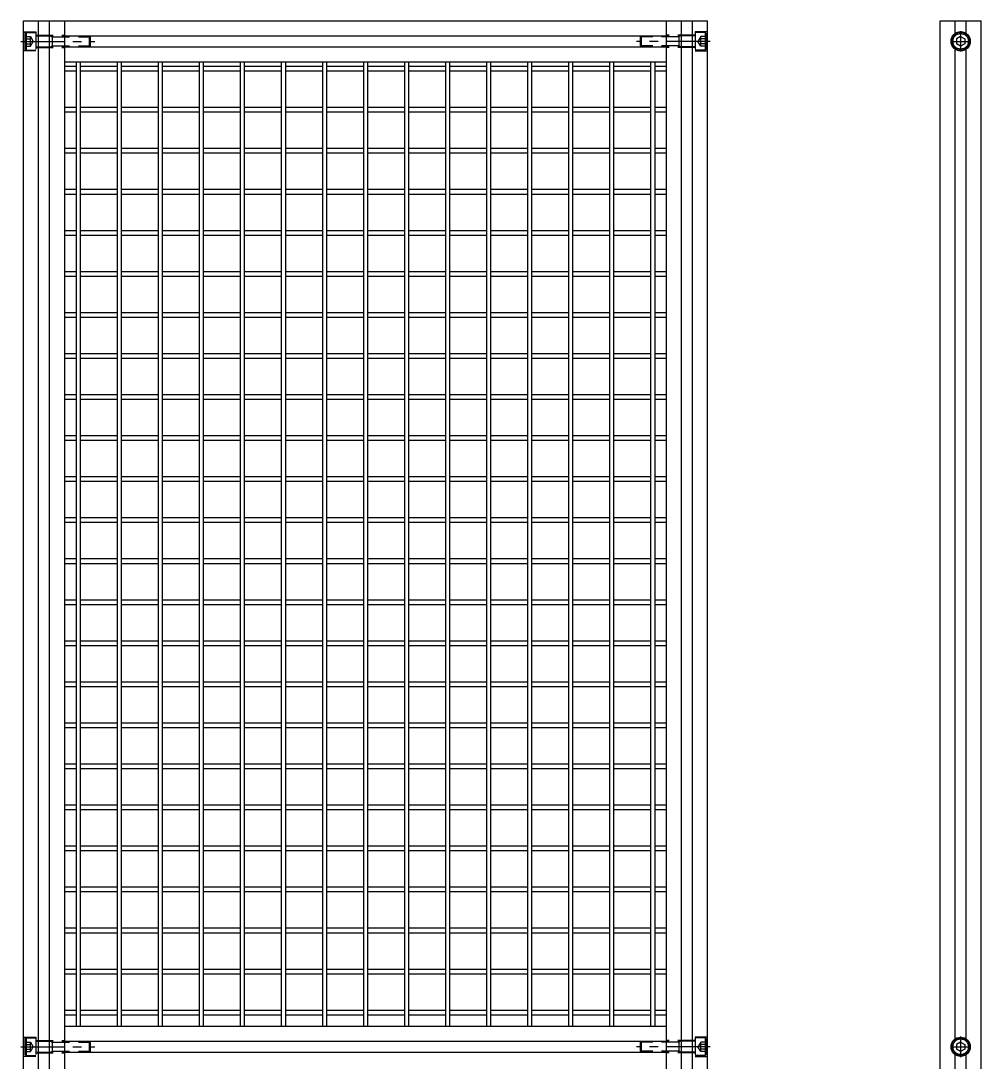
# Model space of a CAD drawing. Extents: x -63 to 700, y -40 to 1650.
# Drawn here: x -2 to 700, y 889 to 1650 of the extents above; entities that cross this region are included whole.
import ezdxf

# ---------------------------------------------------------------- set-up
doc = ezdxf.new("R2010")
doc.units = 0
doc.linetypes.add('CENTER', pattern=[50.8, 31.75, -6.35, 6.35, -6.35])
doc.linetypes.add('DASHED', pattern=[19.05, 12.7, -6.35])
doc.layers.get('0').update_dxf_attribs({"linetype": 'CONTINUOUS'})
doc.layers.add('CENTER', color=1, linetype='CENTER')

msp = doc.modelspace()

# ---------------------------------------------------------------- linework, layer by layer
at = {"color": 7, "linetype": 'CONTINUOUS'}
for p, q in [((0, 0), (0, 1650)), ((0, 1650), (30, 1650)), ((11, 0), (11, 1650)), ((19, 0), (19, 1650)), ((30, 1650), (30, 0)), ((30, 1650), (470, 1650)), ((470, 0), (470, 1650)), ((470, 1650), (500, 1650)), ((481, 0), (481, 1650)), ((489, 0), (489, 1650)), ((500, 0), (500, 1650)), ((670, 0), (670, 1650)), ((670, 1650), (700, 1650)), ((681, 1640.74), (681, 1650)), ((689, 1640.74), (689, 1650)), ((700, 0), (700, 1650)), ((30, 1639), (470, 1639)), ((685, 1638.46), (682, 1636.73)), ((682, 1636.73), (682, 1633.27)), ((685, 1638.46), (688, 1636.73)), ((688, 1636.73), (688, 1633.27)), ((30, 1631), (470, 1631)), ((681, 905.74), (681, 1629.26)), ((685, 1631.54), (682, 1633.27)), ((688, 1633.27), (685, 1631.54)), ((689, 905.74), (689, 1629.26)), ((30, 1620), (470, 1620)), ((30, 1620), (470, 1620)), ((38.4, 1616.6), (30, 1616.6)), ((30, 1616.6), (30, 1613.4)), ((38.4, 1620), (38.4, 915)), ((41.6, 915), (41.6, 1620)), ((68.4, 1616.6), (41.6, 1616.6)), ((68.4, 1620), (68.4, 915)), ((71.6, 915), (71.6, 1620)), ((98.4, 1616.6), (71.6, 1616.6)), ((98.4, 1620), (98.4, 915)), ((101.6, 915), (101.6, 1620)), ((128.4, 1616.6), (101.6, 1616.6)), ((128.4, 1620), (128.4, 915)), ((131.6, 915), (131.6, 1620)), ((158.4, 1616.6), (131.6, 1616.6)), ((158.4, 1620), (158.4, 915)), ((161.6, 915), (161.6, 1620)), ((188.4, 1616.6), (161.6, 1616.6)), ((188.4, 1620), (188.4, 915)), ((191.6, 915), (191.6, 1620)), ((218.4, 1616.6), (191.6, 1616.6)), ((218.4, 1620), (218.4, 915)), ((221.6, 915), (221.6, 1620)), ((248.4, 1616.6), (221.6, 1616.6)), ((248.4, 1620), (248.4, 915)), ((251.6, 915), (251.6, 1620)), ((278.4, 1616.6), (251.6, 1616.6)), ((278.4, 1620), (278.4, 915)), ((281.6, 915), (281.6, 1620)), ((308.4, 1616.6), (281.6, 1616.6)), ((308.4, 1620), (308.4, 915)), ((311.6, 915), (311.6, 1620)), ((338.4, 1616.6), (311.6, 1616.6)), ((338.4, 1620), (338.4, 915)), ((341.6, 915), (341.6, 1620)), ((368.4, 1616.6), (341.6, 1616.6)), ((368.4, 1620), (368.4, 915)), ((371.6, 915), (371.6, 1620)), ((398.4, 1616.6), (371.6, 1616.6)), ((398.4, 1620), (398.4, 915)), ((401.6, 915), (401.6, 1620)), ((428.4, 1616.6), (401.6, 1616.6)), ((428.4, 1620), (428.4, 915)), ((431.6, 915), (431.6, 1620)), ((458.4, 1616.6), (431.6, 1616.6)), ((458.4, 1620), (458.4, 915)), ((461.6, 915), (461.6, 1620)), ((470, 1616.6), (461.6, 1616.6)), ((30, 1613.4), (38.4, 1613.4)), ((41.6, 1613.4), (68.4, 1613.4)), ((71.6, 1613.4), (98.4, 1613.4)), ((101.6, 1613.4), (128.4, 1613.4)), ((131.6, 1613.4), (158.4, 1613.4)), ((161.6, 1613.4), (188.4, 1613.4)), ((191.6, 1613.4), (218.4, 1613.4)), ((221.6, 1613.4), (248.4, 1613.4)), ((251.6, 1613.4), (278.4, 1613.4)), ((281.6, 1613.4), (308.4, 1613.4)), ((311.6, 1613.4), (338.4, 1613.4)), ((341.6, 1613.4), (368.4, 1613.4)), ((371.6, 1613.4), (398.4, 1613.4)), ((401.6, 1613.4), (428.4, 1613.4)), ((431.6, 1613.4), (458.4, 1613.4)), ((461.6, 1613.4), (470, 1613.4)), ((38.4, 1586.6), (30, 1586.6)), ((30, 1586.6), (30, 1583.4)), ((68.4, 1586.6), (41.6, 1586.6)), ((98.4, 1586.6), (71.6, 1586.6)), ((128.4, 1586.6), (101.6, 1586.6)), ((158.4, 1586.6), (131.6, 1586.6)), ((188.4, 1586.6), (161.6, 1586.6)), ((218.4, 1586.6), (191.6, 1586.6)), ((248.4, 1586.6), (221.6, 1586.6)), ((278.4, 1586.6), (251.6, 1586.6)), ((308.4, 1586.6), (281.6, 1586.6)), ((338.4, 1586.6), (311.6, 1586.6)), ((368.4, 1586.6), (341.6, 1586.6)), ((398.4, 1586.6), (371.6, 1586.6)), ((428.4, 1586.6), (401.6, 1586.6)), ((458.4, 1586.6), (431.6, 1586.6)), ((470, 1586.6), (461.6, 1586.6)), ((30, 1583.4), (38.4, 1583.4)), ((41.6, 1583.4), (68.4, 1583.4)), ((71.6, 1583.4), (98.4, 1583.4)), ((101.6, 1583.4), (128.4, 1583.4)), ((131.6, 1583.4), (158.4, 1583.4)), ((161.6, 1583.4), (188.4, 1583.4)), ((191.6, 1583.4), (218.4, 1583.4)), ((221.6, 1583.4), (248.4, 1583.4)), ((251.6, 1583.4), (278.4, 1583.4)), ((281.6, 1583.4), (308.4, 1583.4)), ((311.6, 1583.4), (338.4, 1583.4)), ((341.6, 1583.4), (368.4, 1583.4)), ((371.6, 1583.4), (398.4, 1583.4)), ((401.6, 1583.4), (428.4, 1583.4)), ((431.6, 1583.4), (458.4, 1583.4)), ((461.6, 1583.4), (470, 1583.4)), ((38.4, 1556.6), (30, 1556.6)), ((30, 1556.6), (30, 1553.4)), ((30, 1553.4), (38.4, 1553.4)), ((68.4, 1556.6), (41.6, 1556.6)), ((41.6, 1553.4), (68.4, 1553.4)), ((98.4, 1556.6), (71.6, 1556.6)), ((71.6, 1553.4), (98.4, 1553.4)), ((128.4, 1556.6), (101.6, 1556.6)), ((101.6, 1553.4), (128.4, 1553.4)), ((158.4, 1556.6), (131.6, 1556.6)), ((131.6, 1553.4), (158.4, 1553.4)), ((188.4, 1556.6), (161.6, 1556.6)), ((161.6, 1553.4), (188.4, 1553.4)), ((218.4, 1556.6), (191.6, 1556.6)), ((191.6, 1553.4), (218.4, 1553.4)), ((248.4, 1556.6), (221.6, 1556.6)), ((221.6, 1553.4), (248.4, 1553.4)), ((278.4, 1556.6), (251.6, 1556.6)), ((251.6, 1553.4), (278.4, 1553.4)), ((308.4, 1556.6), (281.6, 1556.6)), ((281.6, 1553.4), (308.4, 1553.4)), ((338.4, 1556.6), (311.6, 1556.6)), ((311.6, 1553.4), (338.4, 1553.4)), ((368.4, 1556.6), (341.6, 1556.6)), ((341.6, 1553.4), (368.4, 1553.4)), ((398.4, 1556.6), (371.6, 1556.6)), ((371.6, 1553.4), (398.4, 1553.4)), ((428.4, 1556.6), (401.6, 1556.6)), ((401.6, 1553.4), (428.4, 1553.4)), ((458.4, 1556.6), (431.6, 1556.6)), ((431.6, 1553.4), (458.4, 1553.4)), ((470, 1556.6), (461.6, 1556.6)), ((461.6, 1553.4), (470, 1553.4)), ((38.4, 1526.6), (30, 1526.6)), ((30, 1526.6), (30, 1523.4)), ((30, 1523.4), (38.4, 1523.4)), ((68.4, 1526.6), (41.6, 1526.6)), ((41.6, 1523.4), (68.4, 1523.4)), ((98.4, 1526.6), (71.6, 1526.6)), ((71.6, 1523.4), (98.4, 1523.4)), ((128.4, 1526.6), (101.6, 1526.6)), ((101.6, 1523.4), (128.4, 1523.4)), ((158.4, 1526.6), (131.6, 1526.6)), ((131.6, 1523.4), (158.4, 1523.4)), ((188.4, 1526.6), (161.6, 1526.6)), ((161.6, 1523.4), (188.4, 1523.4)), ((218.4, 1526.6), (191.6, 1526.6)), ((191.6, 1523.4), (218.4, 1523.4)), ((248.4, 1526.6), (221.6, 1526.6)), ((221.6, 1523.4), (248.4, 1523.4)), ((278.4, 1526.6), (251.6, 1526.6)), ((251.6, 1523.4), (278.4, 1523.4)), ((308.4, 1526.6), (281.6, 1526.6)), ((281.6, 1523.4), (308.4, 1523.4)), ((338.4, 1526.6), (311.6, 1526.6)), ((311.6, 1523.4), (338.4, 1523.4)), ((368.4, 1526.6), (341.6, 1526.6)), ((341.6, 1523.4), (368.4, 1523.4)), ((398.4, 1526.6), (371.6, 1526.6)), ((371.6, 1523.4), (398.4, 1523.4)), ((428.4, 1526.6), (401.6, 1526.6)), ((401.6, 1523.4), (428.4, 1523.4)), ((458.4, 1526.6), (431.6, 1526.6)), ((431.6, 1523.4), (458.4, 1523.4)), ((470, 1526.6), (461.6, 1526.6)), ((461.6, 1523.4), (470, 1523.4)), ((38.4, 1496.6), (30, 1496.6)), ((30, 1496.6), (30, 1493.4)), ((30, 1493.4), (38.4, 1493.4)), ((68.4, 1496.6), (41.6, 1496.6)), ((41.6, 1493.4), (68.4, 1493.4)), ((98.4, 1496.6), (71.6, 1496.6)), ((71.6, 1493.4), (98.4, 1493.4)), ((128.4, 1496.6), (101.6, 1496.6)), ((101.6, 1493.4), (128.4, 1493.4)), ((158.4, 1496.6), (131.6, 1496.6)), ((131.6, 1493.4), (158.4, 1493.4)), ((188.4, 1496.6), (161.6, 1496.6)), ((161.6, 1493.4), (188.4, 1493.4)), ((218.4, 1496.6), (191.6, 1496.6)), ((191.6, 1493.4), (218.4, 1493.4)), ((248.4, 1496.6), (221.6, 1496.6)), ((221.6, 1493.4), (248.4, 1493.4)), ((278.4, 1496.6), (251.6, 1496.6)), ((251.6, 1493.4), (278.4, 1493.4)), ((308.4, 1496.6), (281.6, 1496.6)), ((281.6, 1493.4), (308.4, 1493.4)), ((338.4, 1496.6), (311.6, 1496.6)), ((311.6, 1493.4), (338.4, 1493.4)), ((368.4, 1496.6), (341.6, 1496.6)), ((341.6, 1493.4), (368.4, 1493.4)), ((398.4, 1496.6), (371.6, 1496.6)), ((371.6, 1493.4), (398.4, 1493.4)), ((428.4, 1496.6), (401.6, 1496.6)), ((401.6, 1493.4), (428.4, 1493.4)), ((458.4, 1496.6), (431.6, 1496.6)), ((431.6, 1493.4), (458.4, 1493.4)), ((470, 1496.6), (461.6, 1496.6)), ((461.6, 1493.4), (470, 1493.4)), ((38.4, 1466.6), (30, 1466.6)), ((30, 1466.6), (30, 1463.4)), ((30, 1463.4), (38.4, 1463.4)), ((68.4, 1466.6), (41.6, 1466.6)), ((41.6, 1463.4), (68.4, 1463.4)), ((98.4, 1466.6), (71.6, 1466.6)), ((71.6, 1463.4), (98.4, 1463.4)), ((128.4, 1466.6), (101.6, 1466.6)), ((101.6, 1463.4), (128.4, 1463.4)), ((158.4, 1466.6), (131.6, 1466.6)), ((131.6, 1463.4), (158.4, 1463.4)), ((188.4, 1466.6), (161.6, 1466.6)), ((161.6, 1463.4), (188.4, 1463.4)), ((218.4, 1466.6), (191.6, 1466.6)), ((191.6, 1463.4), (218.4, 1463.4)), ((248.4, 1466.6), (221.6, 1466.6)), ((221.6, 1463.4), (248.4, 1463.4)), ((278.4, 1466.6), (251.6, 1466.6)), ((251.6, 1463.4), (278.4, 1463.4)), ((308.4, 1466.6), (281.6, 1466.6)), ((281.6, 1463.4), (308.4, 1463.4)), ((338.4, 1466.6), (311.6, 1466.6)), ((311.6, 1463.4), (338.4, 1463.4)), ((368.4, 1466.6), (341.6, 1466.6)), ((341.6, 1463.4), (368.4, 1463.4)), ((398.4, 1466.6), (371.6, 1466.6)), ((371.6, 1463.4), (398.4, 1463.4)), ((428.4, 1466.6), (401.6, 1466.6)), ((401.6, 1463.4), (428.4, 1463.4)), ((458.4, 1466.6), (431.6, 1466.6)), ((431.6, 1463.4), (458.4, 1463.4)), ((470, 1466.6), (461.6, 1466.6)), ((461.6, 1463.4), (470, 1463.4)), ((38.4, 1436.6), (30, 1436.6)), ((30, 1436.6), (30, 1433.4)), ((30, 1433.4), (38.4, 1433.4)), ((68.4, 1436.6), (41.6, 1436.6)), ((41.6, 1433.4), (68.4, 1433.4)), ((98.4, 1436.6), (71.6, 1436.6)), ((71.6, 1433.4), (98.4, 1433.4)), ((128.4, 1436.6), (101.6, 1436.6)), ((101.6, 1433.4), (128.4, 1433.4)), ((158.4, 1436.6), (131.6, 1436.6)), ((131.6, 1433.4), (158.4, 1433.4)), ((188.4, 1436.6), (161.6, 1436.6)), ((161.6, 1433.4), (188.4, 1433.4)), ((218.4, 1436.6), (191.6, 1436.6)), ((191.6, 1433.4), (218.4, 1433.4)), ((248.4, 1436.6), (221.6, 1436.6)), ((221.6, 1433.4), (248.4, 1433.4)), ((278.4, 1436.6), (251.6, 1436.6)), ((251.6, 1433.4), (278.4, 1433.4)), ((308.4, 1436.6), (281.6, 1436.6)), ((281.6, 1433.4), (308.4, 1433.4)), ((338.4, 1436.6), (311.6, 1436.6)), ((311.6, 1433.4), (338.4, 1433.4)), ((368.4, 1436.6), (341.6, 1436.6)), ((341.6, 1433.4), (368.4, 1433.4)), ((398.4, 1436.6), (371.6, 1436.6)), ((371.6, 1433.4), (398.4, 1433.4)), ((428.4, 1436.6), (401.6, 1436.6)), ((401.6, 1433.4), (428.4, 1433.4)), ((458.4, 1436.6), (431.6, 1436.6)), ((431.6, 1433.4), (458.4, 1433.4)), ((470, 1436.6), (461.6, 1436.6)), ((461.6, 1433.4), (470, 1433.4)), ((38.4, 1406.6), (30, 1406.6)), ((30, 1406.6), (30, 1403.4)), ((30, 1403.4), (38.4, 1403.4)), ((68.4, 1406.6), (41.6, 1406.6)), ((41.6, 1403.4), (68.4, 1403.4)), ((98.4, 1406.6), (71.6, 1406.6)), ((71.6, 1403.4), (98.4, 1403.4)), ((128.4, 1406.6), (101.6, 1406.6)), ((101.6, 1403.4), (128.4, 1403.4)), ((158.4, 1406.6), (131.6, 1406.6)), ((131.6, 1403.4), (158.4, 1403.4)), ((188.4, 1406.6), (161.6, 1406.6)), ((161.6, 1403.4), (188.4, 1403.4)), ((218.4, 1406.6), (191.6, 1406.6)), ((191.6, 1403.4), (218.4, 1403.4)), ((248.4, 1406.6), (221.6, 1406.6)), ((221.6, 1403.4), (248.4, 1403.4)), ((278.4, 1406.6), (251.6, 1406.6)), ((251.6, 1403.4), (278.4, 1403.4)), ((308.4, 1406.6), (281.6, 1406.6)), ((281.6, 1403.4), (308.4, 1403.4)), ((338.4, 1406.6), (311.6, 1406.6)), ((311.6, 1403.4), (338.4, 1403.4)), ((368.4, 1406.6), (341.6, 1406.6)), ((341.6, 1403.4), (368.4, 1403.4)), ((398.4, 1406.6), (371.6, 1406.6)), ((371.6, 1403.4), (398.4, 1403.4)), ((428.4, 1406.6), (401.6, 1406.6)), ((401.6, 1403.4), (428.4, 1403.4)), ((458.4, 1406.6), (431.6, 1406.6)), ((431.6, 1403.4), (458.4, 1403.4)), ((470, 1406.6), (461.6, 1406.6)), ((461.6, 1403.4), (470, 1403.4)), ((38.4, 1376.6), (30, 1376.6)), ((30, 1376.6), (30, 1373.4)), ((30, 1373.4), (38.4, 1373.4)), ((68.4, 1376.6), (41.6, 1376.6)), ((41.6, 1373.4), (68.4, 1373.4)), ((98.4, 1376.6), (71.6, 1376.6)), ((71.6, 1373.4), (98.4, 1373.4)), ((128.4, 1376.6), (101.6, 1376.6)), ((101.6, 1373.4), (128.4, 1373.4)), ((158.4, 1376.6), (131.6, 1376.6)), ((131.6, 1373.4), (158.4, 1373.4)), ((188.4, 1376.6), (161.6, 1376.6)), ((161.6, 1373.4), (188.4, 1373.4)), ((218.4, 1376.6), (191.6, 1376.6)), ((191.6, 1373.4), (218.4, 1373.4)), ((248.4, 1376.6), (221.6, 1376.6)), ((221.6, 1373.4), (248.4, 1373.4)), ((278.4, 1376.6), (251.6, 1376.6)), ((251.6, 1373.4), (278.4, 1373.4)), ((308.4, 1376.6), (281.6, 1376.6)), ((281.6, 1373.4), (308.4, 1373.4)), ((338.4, 1376.6), (311.6, 1376.6)), ((311.6, 1373.4), (338.4, 1373.4)), ((368.4, 1376.6), (341.6, 1376.6)), ((341.6, 1373.4), (368.4, 1373.4)), ((398.4, 1376.6), (371.6, 1376.6)), ((371.6, 1373.4), (398.4, 1373.4)), ((428.4, 1376.6), (401.6, 1376.6)), ((401.6, 1373.4), (428.4, 1373.4)), ((458.4, 1376.6), (431.6, 1376.6)), ((431.6, 1373.4), (458.4, 1373.4)), ((470, 1376.6), (461.6, 1376.6)), ((461.6, 1373.4), (470, 1373.4)), ((38.4, 1346.6), (30, 1346.6)), ((30, 1346.6), (30, 1343.4)), ((30, 1343.4), (38.4, 1343.4)), ((68.4, 1346.6), (41.6, 1346.6)), ((41.6, 1343.4), (68.4, 1343.4)), ((98.4, 1346.6), (71.6, 1346.6)), ((71.6, 1343.4), (98.4, 1343.4)), ((128.4, 1346.6), (101.6, 1346.6)), ((101.6, 1343.4), (128.4, 1343.4)), ((158.4, 1346.6), (131.6, 1346.6)), ((131.6, 1343.4), (158.4, 1343.4)), ((188.4, 1346.6), (161.6, 1346.6)), ((161.6, 1343.4), (188.4, 1343.4)), ((218.4, 1346.6), (191.6, 1346.6)), ((191.6, 1343.4), (218.4, 1343.4)), ((248.4, 1346.6), (221.6, 1346.6)), ((221.6, 1343.4), (248.4, 1343.4)), ((278.4, 1346.6), (251.6, 1346.6)), ((251.6, 1343.4), (278.4, 1343.4)), ((308.4, 1346.6), (281.6, 1346.6)), ((281.6, 1343.4), (308.4, 1343.4)), ((338.4, 1346.6), (311.6, 1346.6)), ((311.6, 1343.4), (338.4, 1343.4)), ((368.4, 1346.6), (341.6, 1346.6)), ((341.6, 1343.4), (368.4, 1343.4)), ((398.4, 1346.6), (371.6, 1346.6)), ((371.6, 1343.4), (398.4, 1343.4)), ((428.4, 1346.6), (401.6, 1346.6)), ((401.6, 1343.4), (428.4, 1343.4)), ((458.4, 1346.6), (431.6, 1346.6)), ((431.6, 1343.4), (458.4, 1343.4)), ((470, 1346.6), (461.6, 1346.6)), ((461.6, 1343.4), (470, 1343.4)), ((38.4, 1316.6), (30, 1316.6)), ((30, 1316.6), (30, 1313.4)), ((30, 1313.4), (38.4, 1313.4)), ((68.4, 1316.6), (41.6, 1316.6)), ((41.6, 1313.4), (68.4, 1313.4)), ((98.4, 1316.6), (71.6, 1316.6)), ((71.6, 1313.4), (98.4, 1313.4)), ((128.4, 1316.6), (101.6, 1316.6)), ((101.6, 1313.4), (128.4, 1313.4)), ((158.4, 1316.6), (131.6, 1316.6)), ((131.6, 1313.4), (158.4, 1313.4)), ((188.4, 1316.6), (161.6, 1316.6)), ((161.6, 1313.4), (188.4, 1313.4)), ((218.4, 1316.6), (191.6, 1316.6)), ((191.6, 1313.4), (218.4, 1313.4)), ((248.4, 1316.6), (221.6, 1316.6)), ((221.6, 1313.4), (248.4, 1313.4)), ((278.4, 1316.6), (251.6, 1316.6)), ((251.6, 1313.4), (278.4, 1313.4)), ((308.4, 1316.6), (281.6, 1316.6)), ((281.6, 1313.4), (308.4, 1313.4)), ((338.4, 1316.6), (311.6, 1316.6)), ((311.6, 1313.4), (338.4, 1313.4)), ((368.4, 1316.6), (341.6, 1316.6)), ((341.6, 1313.4), (368.4, 1313.4)), ((398.4, 1316.6), (371.6, 1316.6)), ((371.6, 1313.4), (398.4, 1313.4)), ((428.4, 1316.6), (401.6, 1316.6)), ((401.6, 1313.4), (428.4, 1313.4)), ((458.4, 1316.6), (431.6, 1316.6)), ((431.6, 1313.4), (458.4, 1313.4)), ((470, 1316.6), (461.6, 1316.6)), ((461.6, 1313.4), (470, 1313.4)), ((38.4, 1286.6), (30, 1286.6)), ((30, 1286.6), (30, 1283.4)), ((68.4, 1286.6), (41.6, 1286.6)), ((98.4, 1286.6), (71.6, 1286.6)), ((128.4, 1286.6), (101.6, 1286.6)), ((158.4, 1286.6), (131.6, 1286.6)), ((188.4, 1286.6), (161.6, 1286.6)), ((218.4, 1286.6), (191.6, 1286.6)), ((248.4, 1286.6), (221.6, 1286.6)), ((278.4, 1286.6), (251.6, 1286.6)), ((308.4, 1286.6), (281.6, 1286.6)), ((338.4, 1286.6), (311.6, 1286.6)), ((368.4, 1286.6), (341.6, 1286.6)), ((398.4, 1286.6), (371.6, 1286.6)), ((428.4, 1286.6), (401.6, 1286.6)), ((458.4, 1286.6), (431.6, 1286.6)), ((470, 1286.6), (461.6, 1286.6)), ((30, 1283.4), (38.4, 1283.4)), ((41.6, 1283.4), (68.4, 1283.4)), ((71.6, 1283.4), (98.4, 1283.4)), ((101.6, 1283.4), (128.4, 1283.4)), ((131.6, 1283.4), (158.4, 1283.4)), ((161.6, 1283.4), (188.4, 1283.4)), ((191.6, 1283.4), (218.4, 1283.4)), ((221.6, 1283.4), (248.4, 1283.4)), ((251.6, 1283.4), (278.4, 1283.4)), ((281.6, 1283.4), (308.4, 1283.4)), ((311.6, 1283.4), (338.4, 1283.4)), ((341.6, 1283.4), (368.4, 1283.4)), ((371.6, 1283.4), (398.4, 1283.4)), ((401.6, 1283.4), (428.4, 1283.4)), ((431.6, 1283.4), (458.4, 1283.4)), ((461.6, 1283.4), (470, 1283.4)), ((38.4, 1256.6), (30, 1256.6)), ((30, 1256.6), (30, 1253.4)), ((68.4, 1256.6), (41.6, 1256.6)), ((98.4, 1256.6), (71.6, 1256.6)), ((128.4, 1256.6), (101.6, 1256.6)), ((158.4, 1256.6), (131.6, 1256.6)), ((188.4, 1256.6), (161.6, 1256.6)), ((218.4, 1256.6), (191.6, 1256.6)), ((248.4, 1256.6), (221.6, 1256.6)), ((278.4, 1256.6), (251.6, 1256.6)), ((308.4, 1256.6), (281.6, 1256.6)), ((338.4, 1256.6), (311.6, 1256.6)), ((368.4, 1256.6), (341.6, 1256.6)), ((398.4, 1256.6), (371.6, 1256.6)), ((428.4, 1256.6), (401.6, 1256.6)), ((458.4, 1256.6), (431.6, 1256.6)), ((470, 1256.6), (461.6, 1256.6)), ((30, 1253.4), (38.4, 1253.4)), ((41.6, 1253.4), (68.4, 1253.4)), ((71.6, 1253.4), (98.4, 1253.4)), ((101.6, 1253.4), (128.4, 1253.4)), ((131.6, 1253.4), (158.4, 1253.4)), ((161.6, 1253.4), (188.4, 1253.4)), ((191.6, 1253.4), (218.4, 1253.4)), ((221.6, 1253.4), (248.4, 1253.4)), ((251.6, 1253.4), (278.4, 1253.4)), ((281.6, 1253.4), (308.4, 1253.4)), ((311.6, 1253.4), (338.4, 1253.4)), ((341.6, 1253.4), (368.4, 1253.4)), ((371.6, 1253.4), (398.4, 1253.4)), ((401.6, 1253.4), (428.4, 1253.4)), ((431.6, 1253.4), (458.4, 1253.4)), ((461.6, 1253.4), (470, 1253.4)), ((38.4, 1226.6), (30, 1226.6)), ((30, 1226.6), (30, 1223.4)), ((68.4, 1226.6), (41.6, 1226.6)), ((98.4, 1226.6), (71.6, 1226.6)), ((128.4, 1226.6), (101.6, 1226.6)), ((158.4, 1226.6), (131.6, 1226.6)), ((188.4, 1226.6), (161.6, 1226.6)), ((218.4, 1226.6), (191.6, 1226.6)), ((248.4, 1226.6), (221.6, 1226.6)), ((278.4, 1226.6), (251.6, 1226.6)), ((308.4, 1226.6), (281.6, 1226.6)), ((338.4, 1226.6), (311.6, 1226.6)), ((368.4, 1226.6), (341.6, 1226.6)), ((398.4, 1226.6), (371.6, 1226.6)), ((428.4, 1226.6), (401.6, 1226.6)), ((458.4, 1226.6), (431.6, 1226.6)), ((470, 1226.6), (461.6, 1226.6)), ((30, 1223.4), (38.4, 1223.4)), ((41.6, 1223.4), (68.4, 1223.4)), ((71.6, 1223.4), (98.4, 1223.4)), ((101.6, 1223.4), (128.4, 1223.4)), ((131.6, 1223.4), (158.4, 1223.4)), ((161.6, 1223.4), (188.4, 1223.4)), ((191.6, 1223.4), (218.4, 1223.4)), ((221.6, 1223.4), (248.4, 1223.4)), ((251.6, 1223.4), (278.4, 1223.4)), ((281.6, 1223.4), (308.4, 1223.4)), ((311.6, 1223.4), (338.4, 1223.4)), ((341.6, 1223.4), (368.4, 1223.4)), ((371.6, 1223.4), (398.4, 1223.4)), ((401.6, 1223.4), (428.4, 1223.4)), ((431.6, 1223.4), (458.4, 1223.4)), ((461.6, 1223.4), (470, 1223.4)), ((38.4, 1196.6), (30, 1196.6)), ((30, 1196.6), (30, 1193.4)), ((68.4, 1196.6), (41.6, 1196.6)), ((98.4, 1196.6), (71.6, 1196.6)), ((128.4, 1196.6), (101.6, 1196.6)), ((158.4, 1196.6), (131.6, 1196.6)), ((188.4, 1196.6), (161.6, 1196.6)), ((218.4, 1196.6), (191.6, 1196.6)), ((248.4, 1196.6), (221.6, 1196.6)), ((278.4, 1196.6), (251.6, 1196.6)), ((308.4, 1196.6), (281.6, 1196.6)), ((338.4, 1196.6), (311.6, 1196.6)), ((368.4, 1196.6), (341.6, 1196.6)), ((398.4, 1196.6), (371.6, 1196.6)), ((428.4, 1196.6), (401.6, 1196.6)), ((458.4, 1196.6), (431.6, 1196.6)), ((470, 1196.6), (461.6, 1196.6)), ((30, 1193.4), (38.4, 1193.4)), ((41.6, 1193.4), (68.4, 1193.4)), ((71.6, 1193.4), (98.4, 1193.4)), ((101.6, 1193.4), (128.4, 1193.4)), ((131.6, 1193.4), (158.4, 1193.4)), ((161.6, 1193.4), (188.4, 1193.4)), ((191.6, 1193.4), (218.4, 1193.4)), ((221.6, 1193.4), (248.4, 1193.4)), ((251.6, 1193.4), (278.4, 1193.4)), ((281.6, 1193.4), (308.4, 1193.4)), ((311.6, 1193.4), (338.4, 1193.4)), ((341.6, 1193.4), (368.4, 1193.4)), ((371.6, 1193.4), (398.4, 1193.4)), ((401.6, 1193.4), (428.4, 1193.4)), ((431.6, 1193.4), (458.4, 1193.4)), ((461.6, 1193.4), (470, 1193.4)), ((38.4, 1166.6), (30, 1166.6)), ((30, 1166.6), (30, 1163.4)), ((68.4, 1166.6), (41.6, 1166.6)), ((98.4, 1166.6), (71.6, 1166.6)), ((128.4, 1166.6), (101.6, 1166.6)), ((158.4, 1166.6), (131.6, 1166.6)), ((188.4, 1166.6), (161.6, 1166.6)), ((218.4, 1166.6), (191.6, 1166.6)), ((248.4, 1166.6), (221.6, 1166.6)), ((278.4, 1166.6), (251.6, 1166.6)), ((308.4, 1166.6), (281.6, 1166.6)), ((338.4, 1166.6), (311.6, 1166.6)), ((368.4, 1166.6), (341.6, 1166.6)), ((398.4, 1166.6), (371.6, 1166.6)), ((428.4, 1166.6), (401.6, 1166.6)), ((458.4, 1166.6), (431.6, 1166.6)), ((470, 1166.6), (461.6, 1166.6)), ((30, 1163.4), (38.4, 1163.4)), ((41.6, 1163.4), (68.4, 1163.4)), ((71.6, 1163.4), (98.4, 1163.4)), ((101.6, 1163.4), (128.4, 1163.4)), ((131.6, 1163.4), (158.4, 1163.4)), ((161.6, 1163.4), (188.4, 1163.4)), ((191.6, 1163.4), (218.4, 1163.4)), ((221.6, 1163.4), (248.4, 1163.4)), ((251.6, 1163.4), (278.4, 1163.4)), ((281.6, 1163.4), (308.4, 1163.4)), ((311.6, 1163.4), (338.4, 1163.4)), ((341.6, 1163.4), (368.4, 1163.4)), ((371.6, 1163.4), (398.4, 1163.4)), ((401.6, 1163.4), (428.4, 1163.4)), ((431.6, 1163.4), (458.4, 1163.4)), ((461.6, 1163.4), (470, 1163.4)), ((38.4, 1136.6), (30, 1136.6)), ((30, 1136.6), (30, 1133.4)), ((68.4, 1136.6), (41.6, 1136.6)), ((98.4, 1136.6), (71.6, 1136.6)), ((128.4, 1136.6), (101.6, 1136.6)), ((158.4, 1136.6), (131.6, 1136.6)), ((188.4, 1136.6), (161.6, 1136.6)), ((218.4, 1136.6), (191.6, 1136.6)), ((248.4, 1136.6), (221.6, 1136.6)), ((278.4, 1136.6), (251.6, 1136.6)), ((308.4, 1136.6), (281.6, 1136.6)), ((338.4, 1136.6), (311.6, 1136.6)), ((368.4, 1136.6), (341.6, 1136.6)), ((398.4, 1136.6), (371.6, 1136.6)), ((428.4, 1136.6), (401.6, 1136.6)), ((458.4, 1136.6), (431.6, 1136.6)), ((470, 1136.6), (461.6, 1136.6)), ((30, 1133.4), (38.4, 1133.4)), ((41.6, 1133.4), (68.4, 1133.4)), ((71.6, 1133.4), (98.4, 1133.4)), ((101.6, 1133.4), (128.4, 1133.4)), ((131.6, 1133.4), (158.4, 1133.4)), ((161.6, 1133.4), (188.4, 1133.4)), ((191.6, 1133.4), (218.4, 1133.4)), ((221.6, 1133.4), (248.4, 1133.4)), ((251.6, 1133.4), (278.4, 1133.4)), ((281.6, 1133.4), (308.4, 1133.4)), ((311.6, 1133.4), (338.4, 1133.4)), ((341.6, 1133.4), (368.4, 1133.4)), ((371.6, 1133.4), (398.4, 1133.4)), ((401.6, 1133.4), (428.4, 1133.4)), ((431.6, 1133.4), (458.4, 1133.4)), ((461.6, 1133.4), (470, 1133.4)), ((38.4, 1106.6), (30, 1106.6)), ((30, 1106.6), (30, 1103.4)), ((68.4, 1106.6), (41.6, 1106.6)), ((98.4, 1106.6), (71.6, 1106.6)), ((128.4, 1106.6), (101.6, 1106.6)), ((158.4, 1106.6), (131.6, 1106.6)), ((188.4, 1106.6), (161.6, 1106.6)), ((218.4, 1106.6), (191.6, 1106.6)), ((248.4, 1106.6), (221.6, 1106.6)), ((278.4, 1106.6), (251.6, 1106.6)), ((308.4, 1106.6), (281.6, 1106.6)), ((338.4, 1106.6), (311.6, 1106.6)), ((368.4, 1106.6), (341.6, 1106.6)), ((398.4, 1106.6), (371.6, 1106.6)), ((428.4, 1106.6), (401.6, 1106.6)), ((458.4, 1106.6), (431.6, 1106.6)), ((470, 1106.6), (461.6, 1106.6)), ((30, 1103.4), (38.4, 1103.4)), ((41.6, 1103.4), (68.4, 1103.4)), ((71.6, 1103.4), (98.4, 1103.4)), ((101.6, 1103.4), (128.4, 1103.4)), ((131.6, 1103.4), (158.4, 1103.4)), ((161.6, 1103.4), (188.4, 1103.4)), ((191.6, 1103.4), (218.4, 1103.4)), ((221.6, 1103.4), (248.4, 1103.4)), ((251.6, 1103.4), (278.4, 1103.4)), ((281.6, 1103.4), (308.4, 1103.4)), ((311.6, 1103.4), (338.4, 1103.4)), ((341.6, 1103.4), (368.4, 1103.4)), ((371.6, 1103.4), (398.4, 1103.4)), ((401.6, 1103.4), (428.4, 1103.4)), ((431.6, 1103.4), (458.4, 1103.4)), ((461.6, 1103.4), (470, 1103.4)), ((38.4, 1076.6), (30, 1076.6)), ((30, 1076.6), (30, 1073.4)), ((30, 1073.4), (38.4, 1073.4)), ((68.4, 1076.6), (41.6, 1076.6)), ((41.6, 1073.4), (68.4, 1073.4)), ((98.4, 1076.6), (71.6, 1076.6)), ((71.6, 1073.4), (98.4, 1073.4)), ((128.4, 1076.6), (101.6, 1076.6)), ((101.6, 1073.4), (128.4, 1073.4)), ((158.4, 1076.6), (131.6, 1076.6)), ((131.6, 1073.4), (158.4, 1073.4)), ((188.4, 1076.6), (161.6, 1076.6)), ((161.6, 1073.4), (188.4, 1073.4)), ((218.4, 1076.6), (191.6, 1076.6)), ((191.6, 1073.4), (218.4, 1073.4)), ((248.4, 1076.6), (221.6, 1076.6)), ((221.6, 1073.4), (248.4, 1073.4)), ((278.4, 1076.6), (251.6, 1076.6)), ((251.6, 1073.4), (278.4, 1073.4)), ((308.4, 1076.6), (281.6, 1076.6)), ((281.6, 1073.4), (308.4, 1073.4)), ((338.4, 1076.6), (311.6, 1076.6)), ((311.6, 1073.4), (338.4, 1073.4)), ((368.4, 1076.6), (341.6, 1076.6)), ((341.6, 1073.4), (368.4, 1073.4)), ((398.4, 1076.6), (371.6, 1076.6)), ((371.6, 1073.4), (398.4, 1073.4)), ((428.4, 1076.6), (401.6, 1076.6)), ((401.6, 1073.4), (428.4, 1073.4)), ((458.4, 1076.6), (431.6, 1076.6)), ((431.6, 1073.4), (458.4, 1073.4)), ((470, 1076.6), (461.6, 1076.6)), ((461.6, 1073.4), (470, 1073.4)), ((38.4, 1046.6), (30, 1046.6)), ((30, 1046.6), (30, 1043.4)), ((30, 1043.4), (38.4, 1043.4)), ((68.4, 1046.6), (41.6, 1046.6)), ((41.6, 1043.4), (68.4, 1043.4)), ((98.4, 1046.6), (71.6, 1046.6)), ((71.6, 1043.4), (98.4, 1043.4)), ((128.4, 1046.6), (101.6, 1046.6)), ((101.6, 1043.4), (128.4, 1043.4)), ((158.4, 1046.6), (131.6, 1046.6)), ((131.6, 1043.4), (158.4, 1043.4)), ((188.4, 1046.6), (161.6, 1046.6)), ((161.6, 1043.4), (188.4, 1043.4)), ((218.4, 1046.6), (191.6, 1046.6)), ((191.6, 1043.4), (218.4, 1043.4)), ((248.4, 1046.6), (221.6, 1046.6)), ((221.6, 1043.4), (248.4, 1043.4)), ((278.4, 1046.6), (251.6, 1046.6)), ((251.6, 1043.4), (278.4, 1043.4)), ((308.4, 1046.6), (281.6, 1046.6)), ((281.6, 1043.4), (308.4, 1043.4)), ((338.4, 1046.6), (311.6, 1046.6)), ((311.6, 1043.4), (338.4, 1043.4)), ((368.4, 1046.6), (341.6, 1046.6)), ((341.6, 1043.4), (368.4, 1043.4)), ((398.4, 1046.6), (371.6, 1046.6)), ((371.6, 1043.4), (398.4, 1043.4)), ((428.4, 1046.6), (401.6, 1046.6)), ((401.6, 1043.4), (428.4, 1043.4)), ((458.4, 1046.6), (431.6, 1046.6)), ((431.6, 1043.4), (458.4, 1043.4)), ((470, 1046.6), (461.6, 1046.6)), ((461.6, 1043.4), (470, 1043.4)), ((38.4, 1016.6), (30, 1016.6)), ((30, 1016.6), (30, 1013.4)), ((30, 1013.4), (38.4, 1013.4)), ((68.4, 1016.6), (41.6, 1016.6)), ((41.6, 1013.4), (68.4, 1013.4)), ((98.4, 1016.6), (71.6, 1016.6)), ((71.6, 1013.4), (98.4, 1013.4)), ((128.4, 1016.6), (101.6, 1016.6)), ((101.6, 1013.4), (128.4, 1013.4)), ((158.4, 1016.6), (131.6, 1016.6)), ((131.6, 1013.4), (158.4, 1013.4)), ((188.4, 1016.6), (161.6, 1016.6)), ((161.6, 1013.4), (188.4, 1013.4)), ((218.4, 1016.6), (191.6, 1016.6)), ((191.6, 1013.4), (218.4, 1013.4)), ((248.4, 1016.6), (221.6, 1016.6)), ((221.6, 1013.4), (248.4, 1013.4)), ((278.4, 1016.6), (251.6, 1016.6)), ((251.6, 1013.4), (278.4, 1013.4)), ((308.4, 1016.6), (281.6, 1016.6)), ((281.6, 1013.4), (308.4, 1013.4)), ((338.4, 1016.6), (311.6, 1016.6)), ((311.6, 1013.4), (338.4, 1013.4)), ((368.4, 1016.6), (341.6, 1016.6)), ((341.6, 1013.4), (368.4, 1013.4)), ((398.4, 1016.6), (371.6, 1016.6)), ((371.6, 1013.4), (398.4, 1013.4)), ((428.4, 1016.6), (401.6, 1016.6)), ((401.6, 1013.4), (428.4, 1013.4)), ((458.4, 1016.6), (431.6, 1016.6)), ((431.6, 1013.4), (458.4, 1013.4)), ((470, 1016.6), (461.6, 1016.6)), ((461.6, 1013.4), (470, 1013.4)), ((38.4, 986.6), (30, 986.6)), ((30, 986.6), (30, 983.4)), ((30, 983.4), (38.4, 983.4)), ((68.4, 986.6), (41.6, 986.6)), ((41.6, 983.4), (68.4, 983.4)), ((98.4, 986.6), (71.6, 986.6)), ((71.6, 983.4), (98.4, 983.4)), ((128.4, 986.6), (101.6, 986.6)), ((101.6, 983.4), (128.4, 983.4)), ((158.4, 986.6), (131.6, 986.6)), ((131.6, 983.4), (158.4, 983.4)), ((188.4, 986.6), (161.6, 986.6)), ((161.6, 983.4), (188.4, 983.4)), ((218.4, 986.6), (191.6, 986.6)), ((191.6, 983.4), (218.4, 983.4)), ((248.4, 986.6), (221.6, 986.6)), ((221.6, 983.4), (248.4, 983.4)), ((278.4, 986.6), (251.6, 986.6)), ((251.6, 983.4), (278.4, 983.4)), ((308.4, 986.6), (281.6, 986.6)), ((281.6, 983.4), (308.4, 983.4)), ((338.4, 986.6), (311.6, 986.6)), ((311.6, 983.4), (338.4, 983.4)), ((368.4, 986.6), (341.6, 986.6)), ((341.6, 983.4), (368.4, 983.4)), ((398.4, 986.6), (371.6, 986.6)), ((371.6, 983.4), (398.4, 983.4)), ((428.4, 986.6), (401.6, 986.6)), ((401.6, 983.4), (428.4, 983.4)), ((458.4, 986.6), (431.6, 986.6)), ((431.6, 983.4), (458.4, 983.4)), ((470, 986.6), (461.6, 986.6)), ((461.6, 983.4), (470, 983.4)), ((38.4, 956.6), (30, 956.6)), ((30, 956.6), (30, 953.4)), ((30, 953.4), (38.4, 953.4)), ((68.4, 956.6), (41.6, 956.6)), ((41.6, 953.4), (68.4, 953.4)), ((98.4, 956.6), (71.6, 956.6)), ((71.6, 953.4), (98.4, 953.4)), ((128.4, 956.6), (101.6, 956.6)), ((101.6, 953.4), (128.4, 953.4)), ((158.4, 956.6), (131.6, 956.6)), ((131.6, 953.4), (158.4, 953.4)), ((188.4, 956.6), (161.6, 956.6)), ((161.6, 953.4), (188.4, 953.4)), ((218.4, 956.6), (191.6, 956.6)), ((191.6, 953.4), (218.4, 953.4)), ((248.4, 956.6), (221.6, 956.6)), ((221.6, 953.4), (248.4, 953.4)), ((278.4, 956.6), (251.6, 956.6)), ((251.6, 953.4), (278.4, 953.4)), ((308.4, 956.6), (281.6, 956.6)), ((281.6, 953.4), (308.4, 953.4)), ((338.4, 956.6), (311.6, 956.6)), ((311.6, 953.4), (338.4, 953.4)), ((368.4, 956.6), (341.6, 956.6)), ((341.6, 953.4), (368.4, 953.4)), ((398.4, 956.6), (371.6, 956.6)), ((371.6, 953.4), (398.4, 953.4)), ((428.4, 956.6), (401.6, 956.6)), ((401.6, 953.4), (428.4, 953.4)), ((458.4, 956.6), (431.6, 956.6)), ((431.6, 953.4), (458.4, 953.4)), ((470, 956.6), (461.6, 956.6)), ((461.6, 953.4), (470, 953.4)), ((38.4, 926.6), (30, 926.6)), ((30, 926.6), (30, 923.4)), ((30, 923.4), (38.4, 923.4)), ((68.4, 926.6), (41.6, 926.6)), ((41.6, 923.4), (68.4, 923.4)), ((98.4, 926.6), (71.6, 926.6)), ((71.6, 923.4), (98.4, 923.4)), ((128.4, 926.6), (101.6, 926.6)), ((101.6, 923.4), (128.4, 923.4)), ((158.4, 926.6), (131.6, 926.6)), ((131.6, 923.4), (158.4, 923.4)), ((188.4, 926.6), (161.6, 926.6)), ((161.6, 923.4), (188.4, 923.4)), ((218.4, 926.6), (191.6, 926.6)), ((191.6, 923.4), (218.4, 923.4)), ((248.4, 926.6), (221.6, 926.6)), ((221.6, 923.4), (248.4, 923.4)), ((278.4, 926.6), (251.6, 926.6)), ((251.6, 923.4), (278.4, 923.4)), ((308.4, 926.6), (281.6, 926.6)), ((281.6, 923.4), (308.4, 923.4)), ((338.4, 926.6), (311.6, 926.6)), ((311.6, 923.4), (338.4, 923.4)), ((368.4, 926.6), (341.6, 926.6)), ((341.6, 923.4), (368.4, 923.4)), ((398.4, 926.6), (371.6, 926.6)), ((371.6, 923.4), (398.4, 923.4)), ((428.4, 926.6), (401.6, 926.6)), ((401.6, 923.4), (428.4, 923.4)), ((458.4, 926.6), (431.6, 926.6)), ((431.6, 923.4), (458.4, 923.4)), ((470, 926.6), (461.6, 926.6)), ((461.6, 923.4), (470, 923.4)), ((30, 915), (470, 915)), ((30, 915), (30, 885)), ((38.4, 915), (41.6, 915)), ((68.4, 915), (71.6, 915)), ((98.4, 915), (101.6, 915)), ((128.4, 915), (131.6, 915)), ((158.4, 915), (161.6, 915)), ((188.4, 915), (191.6, 915)), ((218.4, 915), (221.6, 915)), ((248.4, 915), (251.6, 915)), ((278.4, 915), (281.6, 915)), ((308.4, 915), (311.6, 915)), ((30, 904), (470, 904)), ((685, 903.46), (682, 901.73)), ((682, 901.73), (682, 898.27)), ((685, 903.46), (688, 901.73)), ((688, 901.73), (688, 898.27)), ((30, 896), (470, 896)), ((681, 170.74), (681, 894.26)), ((685, 896.54), (682, 898.27)), ((688, 898.27), (685, 896.54)), ((689, 170.74), (689, 894.26))]:
    msp.add_line(p, q, dxfattribs=at)
at = {"color": 3, "linetype": 'DASHED'}
for p, q in [((0, 1642), (9, 1642)), ((1.8, 1641.5), (1, 1640.7)), ((1, 1640.7), (1, 1629.3)), ((1, 1638.46), (5, 1638.46)), ((1, 1636.73), (5, 1636.73)), ((1.8, 1641.5), (9, 1641.5)), ((1.8, 1641.5), (1.8, 1628.5)), ((5, 1638.46), (7, 1635)), ((5, 1631.54), (5, 1638.46)), ((9, 1642), (9, 1628)), ((9, 1639.5), (30, 1639.5)), ((9, 1639), (30, 1639)), ((19.83, 1639), (21, 1638.32)), ((21, 1639), (21, 1631)), ((21, 1638.32), (49, 1638.32)), ((48.32, 1631), (48.32, 1639)), ((49, 1638.32), (48.32, 1639)), ((49, 1631.68), (49, 1638.32)), ((451, 1638.32), (451.68, 1639)), ((479, 1638.32), (451, 1638.32)), ((451, 1631.68), (451, 1638.32)), ((451.68, 1631), (451.68, 1639)), ((491, 1639.5), (470, 1639.5)), ((491, 1639), (470, 1639)), ((480.17, 1639), (479, 1638.32)), ((479, 1639), (479, 1631)), ((500, 1642), (491, 1642)), ((491, 1642), (491, 1628)), ((498.2, 1641.5), (491, 1641.5)), ((495, 1638.46), (493, 1635)), ((499, 1638.46), (495, 1638.46)), ((495, 1631.54), (495, 1638.46)), ((499, 1636.73), (495, 1636.73)), ((498.2, 1641.5), (498.2, 1628.5)), ((498.2, 1641.5), (499, 1640.7)), ((499, 1640.7), (499, 1629.3)), ((1, 1633.27), (5, 1633.27)), ((1, 1631.54), (5, 1631.54)), ((1.8, 1628.5), (1, 1629.3)), ((1.8, 1628.5), (1, 1629.3)), ((1.8, 1628.5), (1, 1629.3)), ((5, 1631.54), (7, 1635)), ((9, 1631), (30, 1631)), ((9, 1630.5), (30, 1630.5)), ((19.83, 1631), (21, 1631.68)), ((21, 1631.68), (49, 1631.68)), ((49, 1631.68), (48.32, 1631)), ((479, 1631.68), (451, 1631.68)), ((451, 1631.68), (451.68, 1631)), ((491, 1631), (470, 1631)), ((491, 1630.5), (470, 1630.5)), ((480.17, 1631), (479, 1631.68)), ((495, 1631.54), (493, 1635)), ((499, 1633.27), (495, 1633.27)), ((499, 1631.54), (495, 1631.54)), ((498.2, 1628.5), (499, 1629.3)), ((498.2, 1628.5), (499, 1629.3)), ((498.2, 1628.5), (499, 1629.3)), ((9, 1628), (0, 1628)), ((1.8, 1628.5), (9, 1628.5)), ((498.2, 1628.5), (491, 1628.5)), ((491, 1628), (500, 1628)), ((0, 907), (9, 907)), ((1.8, 906.5), (1, 905.7)), ((1.8, 906.5), (9, 906.5)), ((1.8, 906.5), (1.8, 893.5)), ((9, 907), (9, 893)), ((500, 907), (491, 907)), ((491, 907), (491, 893)), ((498.2, 906.5), (491, 906.5)), ((498.2, 906.5), (498.2, 893.5)), ((498.2, 906.5), (499, 905.7)), ((1, 905.7), (1, 894.3)), ((1, 903.46), (5, 903.46)), ((1, 901.73), (5, 901.73)), ((5, 903.46), (7, 900)), ((5, 896.54), (5, 903.46)), ((5, 896.54), (7, 900)), ((9, 904.5), (30, 904.5)), ((9, 904), (30, 904)), ((19.83, 904), (21, 903.32)), ((21, 904), (21, 896)), ((21, 903.32), (49, 903.32)), ((48.32, 896), (48.32, 904)), ((49, 903.32), (48.32, 904)), ((49, 896.68), (49, 903.32)), ((451, 903.32), (451.68, 904)), ((479, 903.32), (451, 903.32)), ((451, 896.68), (451, 903.32)), ((451.68, 896), (451.68, 904)), ((491, 904.5), (470, 904.5)), ((491, 904), (470, 904)), ((480.17, 904), (479, 903.32)), ((479, 904), (479, 896)), ((495, 903.46), (493, 900)), ((495, 896.54), (493, 900)), ((499, 903.46), (495, 903.46)), ((495, 896.54), (495, 903.46)), ((499, 901.73), (495, 901.73)), ((499, 905.7), (499, 894.3)), ((9, 893), (0, 893)), ((1, 898.27), (5, 898.27)), ((1, 896.54), (5, 896.54)), ((1.8, 893.5), (1, 894.3)), ((1.8, 893.5), (1, 894.3)), ((1.8, 893.5), (1, 894.3)), ((1.8, 893.5), (9, 893.5)), ((9, 896), (30, 896)), ((9, 895.5), (30, 895.5)), ((19.83, 896), (21, 896.68)), ((21, 896.68), (49, 896.68)), ((49, 896.68), (48.32, 896)), ((479, 896.68), (451, 896.68)), ((451, 896.68), (451.68, 896)), ((491, 896), (470, 896)), ((491, 895.5), (470, 895.5)), ((480.17, 896), (479, 896.68)), ((498.2, 893.5), (491, 893.5)), ((491, 893), (500, 893)), ((499, 898.27), (495, 898.27)), ((499, 896.54), (495, 896.54)), ((498.2, 893.5), (499, 894.3)), ((498.2, 893.5), (499, 894.3)), ((498.2, 893.5), (499, 894.3))]:
    msp.add_line(p, q, dxfattribs=at)
at = {"color": 7, "linetype": 'CONTINUOUS'}
for centre, radius in [((685, 1635), 7), ((685, 1635), 6.5), ((685, 1635), 5.7), ((685, 900), 7), ((685, 900), 6.5), ((685, 900), 5.7)]:
    msp.add_circle(centre, radius, dxfattribs=at)
at = {"layer": 'CENTER', "color": 1, "linetype": 'CENTER'}
for p, q in [((685, 1642.52), (685, 1627.48)), ((-2, 1635), (52, 1635)), ((502, 1635), (448, 1635)), ((677.48, 1635), (692.52, 1635)), ((685, 907.52), (685, 892.48)), ((-2, 900), (52, 900)), ((502, 900), (448, 900)), ((677.48, 900), (692.52, 900))]:
    msp.add_line(p, q, dxfattribs=at)

doc.saveas('drawing.dxf')
